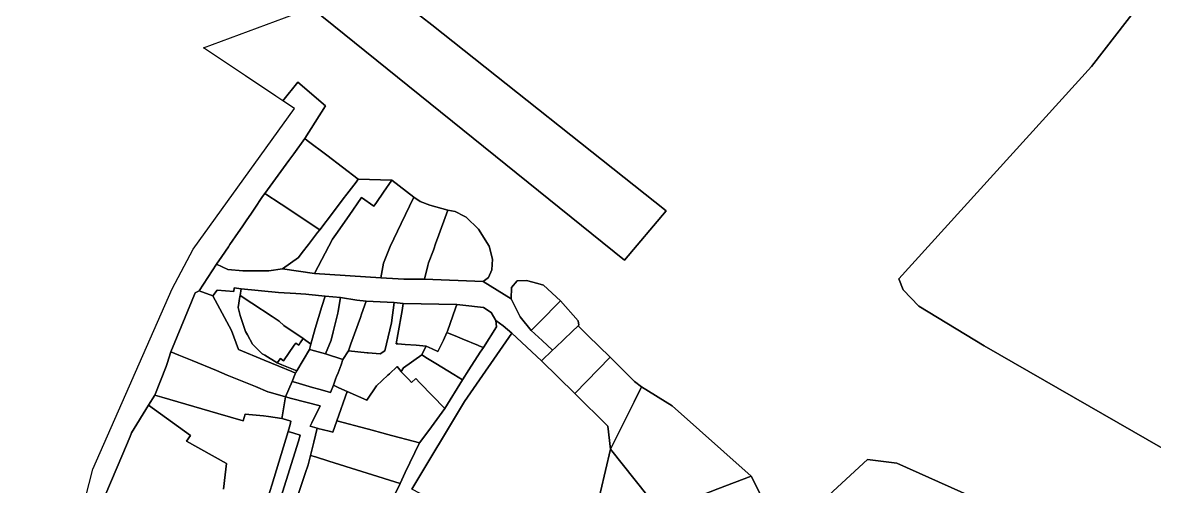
# Model space of a CAD drawing. Header units: inches. Extents: x 469561 to 471650, y 1000291 to 1003909.
# Drawn here: x 469953.1 to 470357.6, y 1001650.4 to 1001816.3 of the extents above; entities that cross this region are included whole.
import ezdxf

# ---------------------------------------------------------------- set-up
doc = ezdxf.new("R2010")
doc.units = ezdxf.units.IN
doc.header["$MEASUREMENT"] = 0
doc.layers.add('Gulele_10_08_New_Parcel', color=7, linetype='Continuous')

msp = doc.modelspace()

# ---------------------------------------------------------------- linework, layer by layer
at = {"layer": 'Gulele_10_08_New_Parcel'}
for points in [[(470377.8537, 1001855.8309), (470335.0643, 1001800.5664), (470266.2853, 1001724.6048), (470267.8237, 1001720.726), (470273.4375, 1001714.8627), (470296.7658, 1001700.6411), (470360.5693, 1001663.9389)], [(470360.5693, 1001663.9389), (470296.7658, 1001700.6411), (470273.4375, 1001714.8627), (470267.8237, 1001720.726), (470266.2853, 1001724.6048), (470335.0643, 1001800.5664), (470377.8537, 1001855.8309)], [(470224.4753, 1001632.1897), (470213.4859, 1001654.0746), (470185.2141, 1001679.153), (470174.3186, 1001686.0096), (470171.7826, 1001687.8881), (470163.0474, 1001696.6233), (470155.1382, 1001704.3297), (470151.5779, 1001707.7986), (470151.8969, 1001708.1043), (470151.5884, 1001709.5851), (470145.2953, 1001716.7236), (470139.284, 1001722.3591), (470137.2141, 1001722.9323), (470133.1788, 1001724.0498), (470129.8914, 1001723.862), (470127.8093, 1001721.5793), (470127.6371, 1001717.475), (470117.6809, 1001723.6741), (470119.5594, 1001725.083), (470120.7805, 1001727.8069), (470121.0623, 1001731.6579), (470119.8412, 1001736.2603), (470115.9902, 1001742.3655), (470111.5757, 1001746.6861), (470110.8583, 1001747.0536), (470107.7247, 1001748.6586), (470105.0948, 1001749.1282), (470098.6138, 1001750.9128), (470095.1386, 1001752.2278), (470092.8843, 1001753.8245), (470085.0884, 1001759.9297), (470073.0658, 1001760.3054), (470061.8162, 1001768.8397), (470054.8107, 1001774.1542), (470053.9988, 1001774.7701), (470061.3404, 1001786.5228), (470051.5066, 1001794.9665), (470046.1473, 1001788.2669), (470043.6005, 1001789.9692), (470032.7573, 1001797.2166), (470029.5016, 1001799.3927), (470022.7816, 1001803.8843), (470017.721, 1001807.2668), (470056.3103, 1001821.5147), (470168.2081, 1001731.3024), (470183.0394, 1001748.9427), (470099.3085, 1001815.4898), (470084.6263, 1001827.0415)], [(469953.1047, 1001558.2873), (469978.1864, 1001656.5828), (470006.516, 1001721.0635), (470014.0321, 1001735.2319), (470050.2751, 1001785.5079), (470046.1473, 1001788.2669), (470051.5066, 1001794.9665), (470061.3404, 1001786.5228), (470053.9988, 1001774.7701), (470049.9733, 1001769.2712), (470048.2598, 1001766.9305), (470039.628, 1001755.1395), (470038.882, 1001754.0451), (470035.8489, 1001749.5955), (470034.8521, 1001748.1331), (470032.9382, 1001745.3254), (470031.5313, 1001743.2615), (470030.1116, 1001741.1787), (470027.179, 1001736.8766), (470026.6322, 1001736.0744), (470024.2757, 1001732.6173), (470022.4093, 1001729.8793), (470016.1953, 1001720.3543), (470014.7798, 1001719.5822), (470013.3965, 1001716.4427), (470006.0373, 1001698.5279), (470004.7434, 1001694.3753), (470004.4175, 1001693.3294), (470000.3925, 1001683.0761), (469998.1107, 1001679.3859), (469992.0634, 1001669.6063), (469991.4873, 1001668.2402), (469988.5275, 1001661.2213), (469982.8283, 1001647.706)], [(470080.7851, 1001636.4771), (470087.9693, 1001651.3793), (470089.8523, 1001655.3061), (470094.973, 1001665.9845), (470098.2279, 1001670.4172), (470103.9929, 1001678.2684), (470110.2447, 1001688.5123), (470112.5589, 1001692.0792), (470116.6268, 1001698.3492), (470117.7493, 1001700.0793), (470122.447, 1001707.4936), (470122.221, 1001709.7533), (470124.8439, 1001707.8589), (470127.877, 1001705.1684), (470111.0675, 1001680.7911), (470092.1587, 1001649.4164)], [(470024.8675, 1001649.4022), (470025.5061, 1001654.5167), (470026.0103, 1001658.5549), (470011.6361, 1001666.5643), (470013.1538, 1001668.6271), (469998.1107, 1001679.3859), (470000.3925, 1001683.0761), (470002.8264, 1001682.3639), (470022.8522, 1001676.504), (470031.9574, 1001673.8397), (470032.6468, 1001676.1957), (470039.1291, 1001675.5826), (470040.982, 1001675.4073), (470045.7273, 1001674.6871), (470047.0043, 1001674.3328), (470048.9993, 1001673.7793), (470048.6618, 1001672.5565), (470047.9727, 1001670.0593), (470042.1121, 1001650.8593), (470040.3658, 1001645.138)], [(469982.8283, 1001647.706), (469988.5275, 1001661.2213), (469991.4873, 1001668.2402), (469992.0634, 1001669.6063), (469998.1107, 1001679.3859), (470013.1538, 1001668.6271), (470011.6361, 1001666.5643), (470026.0103, 1001658.5549), (470025.5061, 1001654.5167), (470024.8675, 1001649.4022)], [(470154.3122, 1001625.6149), (470163.2353, 1001663.749), (470180.7793, 1001641.4793)], [(470326.0972, 1001631.5438), (470265.4826, 1001658.6497), (470255.0577, 1001660.048), (470238.077, 1001644.3438)], [(470238.077, 1001644.3438), (470255.0577, 1001660.048), (470265.4826, 1001658.6497), (470326.0972, 1001631.5438)]]:
    msp.add_lwpolyline(points, dxfattribs=at)
for points in [[(470061.3019, 1001845.7044), (470076.0275, 1001834.0616), (470076.9185, 1001833.1058), (470084.6263, 1001827.0415), (470099.3085, 1001815.4898), (470183.0394, 1001748.9427), (470168.2081, 1001731.3024), (470056.3103, 1001821.5147), (470060.3846, 1001823.019), (470056.3581, 1001850.9607)], [(470039.628, 1001755.1395), (470048.2598, 1001766.9305), (470049.9733, 1001769.2712), (470053.9988, 1001774.7701), (470054.8107, 1001774.1542), (470061.8162, 1001768.8397), (470073.0658, 1001760.3054), (470072.2572, 1001759.2395), (470068.9476, 1001754.8769), (470067.6965, 1001753.2277), (470064.1953, 1001748.6126), (470059.3049, 1001742.1661), (470045.4453, 1001751.304)], [(470046.015, 1001728.1826), (470051.6506, 1001732.2214), (470053.036, 1001734.0214), (470055.2371, 1001736.8811), (470058.5383, 1001741.1701), (470059.3049, 1001742.1661), (470064.1953, 1001748.6126), (470067.6965, 1001753.2277), (470068.9476, 1001754.8769), (470072.2572, 1001759.2395), (470073.0658, 1001760.3054), (470085.0884, 1001759.9297), (470082.1255, 1001755.6786), (470079.513, 1001751.9302), (470078.6075, 1001750.631), (470074.1997, 1001753.7031), (470069.7444, 1001747.3107), (470065.0112, 1001740.5196), (470063.8431, 1001738.8437), (470057.3801, 1001726.5858)], [(470057.3801, 1001726.5858), (470063.8431, 1001738.8437), (470065.0112, 1001740.5196), (470069.7444, 1001747.3107), (470074.1997, 1001753.7031), (470078.6075, 1001750.631), (470079.513, 1001751.9302), (470082.1255, 1001755.6786), (470085.0884, 1001759.9297), (470092.8843, 1001753.8245), (470088.356, 1001744.3654), (470084.4309, 1001736.1663), (470082.0828, 1001730.249), (470081.1435, 1001724.9891)], [(470022.4093, 1001729.8793), (470024.2757, 1001732.6173), (470026.6322, 1001736.0744), (470027.179, 1001736.8766), (470030.1116, 1001741.1787), (470031.5313, 1001743.2615), (470032.9382, 1001745.3254), (470034.8521, 1001748.1331), (470035.8489, 1001749.5955), (470038.882, 1001754.0451), (470039.628, 1001755.1395), (470045.4453, 1001751.304), (470059.3049, 1001742.1661), (470058.5383, 1001741.1701), (470055.2371, 1001736.8811), (470053.036, 1001734.0214), (470051.6506, 1001732.2214), (470046.015, 1001728.1826), (470041.1308, 1001727.5251), (470031.7382, 1001727.5251), (470026.4783, 1001727.9947)], [(470081.1435, 1001724.9891), (470082.0828, 1001730.249), (470084.4309, 1001736.1663), (470088.356, 1001744.3654), (470092.8843, 1001753.8245), (470095.1386, 1001752.2278), (470098.6138, 1001750.9128), (470105.0948, 1001749.1282), (470101.3784, 1001738.9925), (470100.8127, 1001737.4499), (470099.8777, 1001734.8998), (470098.1874, 1001730.29), (470097.8624, 1001729.4036), (470096.7353, 1001724.5195), (470089.3151, 1001724.5195), (470087.3308, 1001724.6335)], [(470096.7353, 1001724.5195), (470097.8624, 1001729.4036), (470098.1874, 1001730.29), (470099.8777, 1001734.8998), (470100.8127, 1001737.4499), (470101.3784, 1001738.9925), (470105.0948, 1001749.1282), (470107.7247, 1001748.6586), (470110.8583, 1001747.0536), (470111.5757, 1001746.6861), (470115.9902, 1001742.3655), (470119.8412, 1001736.2603), (470121.0623, 1001731.6579), (470120.7805, 1001727.8069), (470119.5594, 1001725.083), (470117.6809, 1001723.6741)], [(470016.1953, 1001720.3543), (470022.4093, 1001729.8793), (470026.4783, 1001727.9947), (470031.7382, 1001727.5251), (470041.1308, 1001727.5251), (470046.015, 1001728.1826), (470057.3801, 1001726.5858), (470081.1435, 1001724.9891), (470087.3308, 1001724.6335), (470089.3151, 1001724.5195), (470096.7353, 1001724.5195), (470117.6809, 1001723.6741), (470127.6371, 1001717.475), (470130.9245, 1001711.088), (470134.8695, 1001706.2038), (470138.7826, 1001702.5635), (470142.5032, 1001699.1023), (470138.5827, 1001695.3453), (470127.877, 1001705.1684), (470124.8439, 1001707.8589), (470122.221, 1001709.7533), (470120.5639, 1001712.6156), (470117.777, 1001714.348), (470110.4395, 1001715.1633), (470108.2863, 1001715.4025), (470089.1544, 1001715.7791), (470085.8775, 1001716.1077), (470075.9045, 1001716.6868), (470072.4818, 1001716.9534), (470066.7036, 1001717.9736), (470061.1702, 1001718.424), (470055.3701, 1001719.0806), (470054.35, 1001719.1961), (470050.7671, 1001719.3847), (470044.57, 1001719.7109), (470031.2106, 1001721.1049), (470028.7407, 1001721.4024), (470028.5577, 1001720.0519), (470022.6005, 1001720.5547), (470021.0209, 1001718.5527)], [(470021.0209, 1001718.5527), (470022.6005, 1001720.5547), (470028.5577, 1001720.0519), (470028.7407, 1001721.4024), (470031.2106, 1001721.1049), (470030.8187, 1001718.6646), (470030.7653, 1001718.3324), (470030.1243, 1001714.341), (470030.8009, 1001711.5395), (470031.9029, 1001708.27), (470032.7311, 1001705.813), (470033.4478, 1001704.5409), (470035.3048, 1001701.2448), (470036.212, 1001700.3376), (470038.7149, 1001697.8347), (470039.6497, 1001697.2671), (470044.1196, 1001694.5532), (470045.7811, 1001693.8825), (470051.1329, 1001691.7222), (470050.6697, 1001690.8878), (470049.297, 1001691.4544), (470044.6959, 1001693.3538), (470039.4209, 1001695.5313), (470030.2437, 1001699.3196), (470027.7768, 1001706.1991)], [(470127.6371, 1001717.475), (470127.8093, 1001721.5793), (470129.8914, 1001723.862), (470133.1788, 1001724.0498), (470137.2141, 1001722.9323), (470139.284, 1001722.3591), (470145.2953, 1001716.7236), (470137.6539, 1001709.0133), (470134.8695, 1001706.2038), (470130.9245, 1001711.088)], [(470006.0373, 1001698.5279), (470013.3965, 1001716.4427), (470014.7798, 1001719.5822), (470016.1953, 1001720.3543), (470021.0209, 1001718.5527), (470027.7768, 1001706.1991), (470030.2437, 1001699.3196), (470039.4209, 1001695.5313), (470044.6959, 1001693.3538), (470049.297, 1001691.4544), (470050.6697, 1001690.8878), (470050.5136, 1001690.6065), (470049.3799, 1001687.9449), (470047.015, 1001682.3926), (470041.6731, 1001683.9897), (470040.7739, 1001684.2585), (470036.3664, 1001686.069), (470026.2363, 1001690.2304), (470022.4099, 1001691.8022), (470013.7388, 1001695.3642), (470008.9567, 1001697.3286)], [(470030.1243, 1001714.341), (470030.7653, 1001718.3324), (470030.8187, 1001718.6646), (470034.9577, 1001715.9599), (470042.2323, 1001711.2061), (470044.8045, 1001709.5253), (470046.4993, 1001707.9793), (470053.3684, 1001703.2297), (470052.3007, 1001701.6856), (470051.7801, 1001700.9326), (470050.7421, 1001701.6504), (470050.2019, 1001700.8691), (470046.3561, 1001695.307), (470045.2352, 1001696.0821), (470044.1196, 1001694.5532), (470039.6497, 1001697.2671), (470038.7149, 1001697.8347), (470036.212, 1001700.3376), (470035.3048, 1001701.2448), (470033.4478, 1001704.5409), (470032.7311, 1001705.813), (470031.9029, 1001708.27), (470030.8009, 1001711.5395)], [(470030.8187, 1001718.6646), (470031.2106, 1001721.1049), (470044.57, 1001719.7109), (470050.7671, 1001719.3847), (470054.35, 1001719.1961), (470055.3701, 1001719.0806), (470061.1702, 1001718.424), (470060.0531, 1001714.7884), (470057.6314, 1001706.9068), (470056.1479, 1001701.3079), (470053.3684, 1001703.2297), (470046.4993, 1001707.9793), (470044.8045, 1001709.5253), (470042.2323, 1001711.2061), (470034.9577, 1001715.9599)], [(470055.6368, 1001699.3789), (470056.1479, 1001701.3079), (470057.6314, 1001706.9068), (470060.0531, 1001714.7884), (470061.1702, 1001718.424), (470066.7036, 1001717.9736), (470065.8567, 1001713.0052), (470065.7385, 1001712.3116), (470064.1368, 1001705.6822), (470063.4222, 1001702.7246), (470061.3632, 1001697.7703), (470056.0458, 1001699.264)], [(470061.3632, 1001697.7703), (470063.4222, 1001702.7246), (470064.1368, 1001705.6822), (470065.7385, 1001712.3116), (470065.8567, 1001713.0052), (470066.7036, 1001717.9736), (470072.4818, 1001716.9534), (470075.9045, 1001716.6868), (470074.2131, 1001711.9542), (470073.7987, 1001710.7949), (470070.4292, 1001701.3671), (470069.5346, 1001698.8641), (470067.5893, 1001695.7793)], [(470064.1425, 1001686.5721), (470064.9534, 1001688.7381), (470065.3118, 1001689.6955), (470065.8182, 1001691.0482), (470066.8917, 1001693.9158), (470067.5893, 1001695.7793), (470069.5346, 1001698.8641), (470076.2869, 1001698.2156), (470076.6465, 1001698.181), (470080.9231, 1001697.7703), (470082.596, 1001698.8641), (470084.9123, 1001708.8371), (470085.8775, 1001716.1077), (470089.1544, 1001715.7791), (470088.7069, 1001713.265), (470087.1803, 1001704.6895), (470086.5934, 1001701.3925), (470087.168, 1001701.3499), (470089.8663, 1001701.1501), (470093.8006, 1001700.8587), (470097.3031, 1001700.5993), (470096.1267, 1001698.241), (470095.7074, 1001697.4004), (470089.1593, 1001692.7793), (470088.3433, 1001691.4693), (470086.8947, 1001693.2576), (470084.1674, 1001690.6973), (470083.6298, 1001690.1926), (470079.513, 1001686.3279), (470076.0593, 1001681.1793), (470069.1195, 1001684.3198), (470066.1559, 1001685.661)], [(470069.5346, 1001698.8641), (470070.4292, 1001701.3671), (470073.7987, 1001710.7949), (470074.2131, 1001711.9542), (470075.9045, 1001716.6868), (470085.8775, 1001716.1077), (470084.9123, 1001708.8371), (470082.596, 1001698.8641), (470080.9231, 1001697.7703), (470076.6465, 1001698.181), (470076.2869, 1001698.2156)], [(470086.5934, 1001701.3925), (470087.1803, 1001704.6895), (470088.7069, 1001713.265), (470089.1544, 1001715.7791), (470108.2863, 1001715.4025), (470107.8413, 1001714.1282), (470104.9721, 1001705.9118), (470104.7418, 1001705.4262), (470103.4637, 1001702.731), (470101.5073, 1001698.6055), (470099.403, 1001699.6034), (470097.3031, 1001700.5993), (470093.8006, 1001700.8587), (470089.8663, 1001701.1501), (470087.168, 1001701.3499)], [(470104.7418, 1001705.4262), (470104.9721, 1001705.9118), (470107.8413, 1001714.1282), (470108.2863, 1001715.4025), (470110.4395, 1001715.1633), (470117.777, 1001714.348), (470120.5639, 1001712.6156), (470122.221, 1001709.7533), (470122.447, 1001707.4936), (470117.7493, 1001700.0793), (470116.1955, 1001700.718), (470115.9921, 1001700.8016), (470110.1537, 1001703.2016), (470108.4605, 1001703.8976)], [(470134.8695, 1001706.2038), (470137.6539, 1001709.0133), (470145.2953, 1001716.7236), (470151.5884, 1001709.5851), (470151.8969, 1001708.1043), (470151.5779, 1001707.7986), (470149.4823, 1001705.7904), (470143.5093, 1001700.0664), (470142.5032, 1001699.1023), (470138.7826, 1001702.5635)], [(470092.1587, 1001649.4164), (470111.0675, 1001680.7911), (470127.877, 1001705.1684), (470138.5827, 1001695.3453), (470150.4206, 1001683.6077), (470162.2493, 1001671.8793), (470163.2353, 1001663.749), (470154.3122, 1001625.6149), (470154.2506, 1001625.0968), (470145.3749, 1001621.1074), (470112.471, 1001638.611), (470107.2072, 1001641.4112), (470103.3881, 1001643.4428), (470095.1278, 1001647.837)], [(470095.7074, 1001697.4004), (470096.1267, 1001698.241), (470097.3031, 1001700.5993), (470099.403, 1001699.6034), (470101.5073, 1001698.6055), (470103.4637, 1001702.731), (470104.7418, 1001705.4262), (470108.4605, 1001703.8976), (470110.1537, 1001703.2016), (470115.9921, 1001700.8016), (470116.1955, 1001700.718), (470117.7493, 1001700.0793), (470116.6268, 1001698.3492), (470112.5589, 1001692.0792), (470110.2447, 1001688.5123), (470107.1649, 1001690.3953), (470100.7772, 1001694.3007), (470097.7624, 1001696.1439)], [(470138.5827, 1001695.3453), (470142.5032, 1001699.1023), (470143.5093, 1001700.0664), (470149.4823, 1001705.7904), (470151.5779, 1001707.7986), (470155.1382, 1001704.3297), (470163.0474, 1001696.6233), (470150.4206, 1001683.6077)], [(470044.1196, 1001694.5532), (470045.2352, 1001696.0821), (470046.3561, 1001695.307), (470050.2019, 1001700.8691), (470050.7421, 1001701.6504), (470051.7801, 1001700.9326), (470052.3007, 1001701.6856), (470053.3684, 1001703.2297), (470056.1479, 1001701.3079), (470055.6368, 1001699.3789), (470051.1329, 1001691.7222), (470045.7811, 1001693.8825)], [(470000.3925, 1001683.0761), (470004.4175, 1001693.3294), (470004.7434, 1001694.3753), (470006.0373, 1001698.5279), (470008.9567, 1001697.3286), (470013.7388, 1001695.3642), (470022.4099, 1001691.8022), (470026.2363, 1001690.2304), (470036.3664, 1001686.069), (470040.7739, 1001684.2585), (470041.6731, 1001683.9897), (470047.015, 1001682.3926), (470045.8158, 1001675.2166), (470045.7273, 1001674.6871), (470040.982, 1001675.4073), (470039.1291, 1001675.5826), (470032.6468, 1001676.1957), (470031.9574, 1001673.8397), (470022.8522, 1001676.504), (470002.8264, 1001682.3639)], [(470049.3799, 1001687.9449), (470050.5136, 1001690.6065), (470050.6697, 1001690.8878), (470051.1329, 1001691.7222), (470055.6368, 1001699.3789), (470056.0458, 1001699.264), (470061.3632, 1001697.7703), (470067.5893, 1001695.7793), (470066.8917, 1001693.9158), (470065.8182, 1001691.0482), (470065.3118, 1001689.6955), (470064.9534, 1001688.7381), (470064.1425, 1001686.5721), (470063.1115, 1001683.949), (470059.4791, 1001685.006), (470056.7288, 1001685.8064), (470050.7264, 1001687.5531)], [(470088.3433, 1001691.4693), (470089.1593, 1001692.7793), (470095.7074, 1001697.4004), (470097.7624, 1001696.1439), (470100.7772, 1001694.3007), (470107.1649, 1001690.3953), (470110.2447, 1001688.5123), (470103.9929, 1001678.2684), (470095.1056, 1001687.4778), (470093.5984, 1001689.0396), (470092.0915, 1001687.5853), (470091.1172, 1001688.5949), (470089.9073, 1001689.8486), (470088.5347, 1001691.271)], [(470065.3365, 1001673.851), (470069.1195, 1001684.3198), (470076.0593, 1001681.1793), (470079.513, 1001686.3279), (470083.6298, 1001690.1926), (470084.1674, 1001690.6973), (470086.8947, 1001693.2576), (470088.3433, 1001691.4693), (470088.5347, 1001691.271), (470089.9073, 1001689.8486), (470091.1172, 1001688.5949), (470092.0915, 1001687.5853), (470093.5984, 1001689.0396), (470095.1056, 1001687.4778), (470103.9929, 1001678.2684), (470098.2279, 1001670.4172), (470094.973, 1001665.9845), (470083.165, 1001669.1188), (470082.8022, 1001669.215), (470076.6696, 1001670.8428), (470076.204, 1001670.9665)], [(470150.4206, 1001683.6077), (470163.0474, 1001696.6233), (470171.7826, 1001687.8881), (470174.3186, 1001686.0096), (470171.6723, 1001680.6945), (470170.3244, 1001677.9872), (470163.2353, 1001663.749), (470162.2493, 1001671.8793)], [(470047.015, 1001682.3926), (470049.3799, 1001687.9449), (470050.7264, 1001687.5531), (470056.7288, 1001685.8064), (470059.4791, 1001685.006), (470063.1115, 1001683.949), (470064.1425, 1001686.5721), (470066.1559, 1001685.661), (470069.1195, 1001684.3198), (470065.3365, 1001673.851), (470063.9802, 1001669.8344), (470063.0958, 1001670.048), (470060.195, 1001670.7485), (470059.0907, 1001671.0152), (470058.3185, 1001671.2017), (470055.8382, 1001671.9391), (470056.419, 1001673.1226), (470059.3911, 1001679.179), (470049.2366, 1001681.8157)], [(470163.2353, 1001663.749), (470170.3244, 1001677.9872), (470171.6723, 1001680.6945), (470174.3186, 1001686.0096), (470185.2141, 1001679.153), (470213.4859, 1001654.0746), (470201.5844, 1001649.4913), (470188.9818, 1001644.6381), (470180.7793, 1001641.4793)], [(470045.3805, 1001646.4654), (470051.6345, 1001666.6238), (470052.2853, 1001668.7214), (470050.0815, 1001669.4051), (470047.9727, 1001670.0593), (470048.6618, 1001672.5565), (470048.9993, 1001673.7793), (470047.0043, 1001674.3328), (470045.7273, 1001674.6871), (470045.8158, 1001675.2166), (470047.015, 1001682.3926), (470049.2366, 1001681.8157), (470059.3911, 1001679.179), (470056.419, 1001673.1226), (470055.8382, 1001671.9391), (470058.3185, 1001671.2017), (470057.1242, 1001666.2566), (470055.9747, 1001661.4967), (470055.1293, 1001658.0793), (470054.1031, 1001655.0307), (470050.4753, 1001644.2532)], [(470055.9747, 1001661.4967), (470057.1242, 1001666.2566), (470058.3185, 1001671.2017), (470059.0907, 1001671.0152), (470060.195, 1001670.7485), (470063.0958, 1001670.048), (470063.9802, 1001669.8344), (470065.3365, 1001673.851), (470076.204, 1001670.9665), (470076.6696, 1001670.8428), (470082.8022, 1001669.215), (470083.165, 1001669.1188), (470094.973, 1001665.9845), (470089.8523, 1001655.3061), (470087.9693, 1001651.3793), (470062.5038, 1001659.4321), (470057.793, 1001660.9217)], [(470039.7603, 1001643.1545), (470040.3658, 1001645.138), (470042.1121, 1001650.8593), (470047.9727, 1001670.0593), (470050.0815, 1001669.4051), (470052.2853, 1001668.7214), (470051.6345, 1001666.6238), (470045.3805, 1001646.4654), (470050.4753, 1001644.2532), (470062.4077, 1001639.6277), (470073.0172, 1001635.6121), (470079.2338, 1001633.2592), (470075.5893, 1001628.6793), (470067.9162, 1001632.4965), (470056.5396, 1001636.5397), (470040.4206, 1001642.9421)], [(470050.4753, 1001644.2532), (470054.1031, 1001655.0307), (470055.1293, 1001658.0793), (470055.9747, 1001661.4967), (470057.793, 1001660.9217), (470062.5038, 1001659.4321), (470087.9693, 1001651.3793), (470080.7851, 1001636.4771), (470079.2338, 1001633.2592), (470073.0172, 1001635.6121), (470062.4077, 1001639.6277)], [(470180.7793, 1001641.4793), (470188.9818, 1001644.6381), (470201.5844, 1001649.4913), (470213.4859, 1001654.0746), (470224.4753, 1001632.1897), (470214.6029, 1001622.8824), (470210.094, 1001618.6315), (470205.1593, 1001613.9793), (470200.2125, 1001618.77), (470197.0837, 1001621.8), (470195.9693, 1001622.8793), (470195.8531, 1001623.0219), (470191.047, 1001628.9173), (470189.0922, 1001631.3151), (470187.8873, 1001632.7931), (470186.1071, 1001634.9767), (470183.6593, 1001637.9793), (470183.1651, 1001638.5799)]]:
    msp.add_lwpolyline(points, close=True, dxfattribs=at)

doc.saveas('drawing.dxf')
